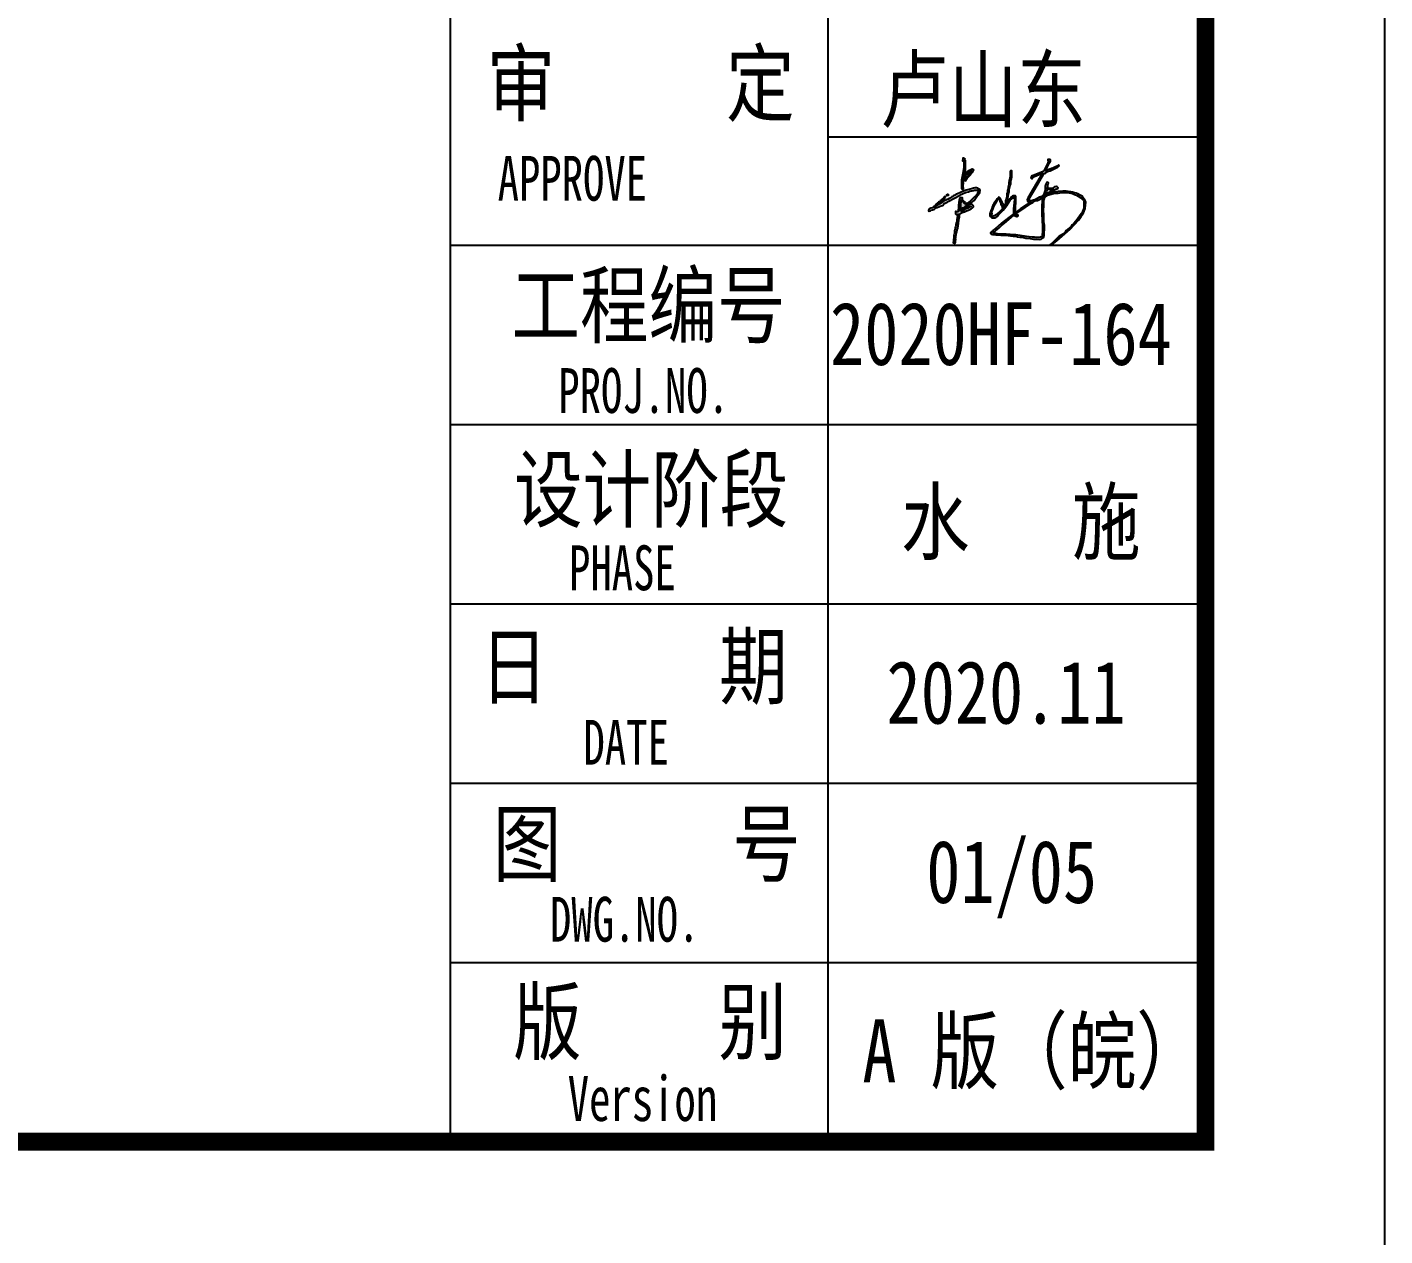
# Model space of a CAD drawing. Extents: x -191212 to 1245715665, y -234495 to 250873.
# Drawn here: x 205369 to 212938, y 162908 to 169649 of the extents above; entities that cross this region are included whole.
import ezdxf
from ezdxf.enums import TextEntityAlignment as Align

# ---------------------------------------------------------------- set-up
doc = ezdxf.new("R2010")
doc.units = 0
doc.header["$LTSCALE"] = 500
doc.linetypes.add('LENGSHUI', pattern=[22, 20, -1, 0, -1])
doc.layers.get('0').update_dxf_attribs({"linetype": 'CONTINUOUS'})
for name, color, linetype in [('00签名', 7, 'LENGSHUI'), ('PUB_TITLE', 4, 'CONTINUOUS'), ('TWT_TITLE', 7, 'CONTINUOUS')]:
    doc.layers.add(name, color=color, linetype=linetype)
doc.styles.add('-黑体', font='simhei.ttf', dxfattribs={"width": 0.8})

# ---------------------------------------------------------------- blocks, each defined once
blk = doc.blocks.new('vdab')
at = {"layer": '00签名', "linetype": 'Continuous'}
h = blk.add_hatch(color=256, dxfattribs=at)
edge = h.paths.add_edge_path()
edge.add_arc((578891, -457829), 16.8, 162.8312, 244.1006, ccw=False)
edge.add_line((578875, -457824), (578875, -457790))
edge.add_line((578875, -457790), (578875, -457768))
edge.add_line((578875, -457768), (578875, -457738))
edge.add_line((578875, -457738), (578889, -457661))
edge.add_line((578889, -457661), (578901, -457599))
edge.add_line((578901, -457599), (578902, -457525))
edge.add_line((578902, -457525), (578898, -457521))
edge.add_line((578898, -457521), (578895, -457529))
edge.add_line((578895, -457529), (578887, -457528))
edge.add_line((578887, -457528), (578888, -457493))
edge.add_arc((578893, -457508), 15.6, 4.5342, 106.7375, ccw=False)
edge.add_line((578908, -457507), (578911, -457527))
edge.add_line((578911, -457527), (578910, -457607))
edge.add_line((578910, -457607), (578910, -457624))
edge.add_line((578910, -457624), (578902, -457660))
edge.add_line((578902, -457660), (578892, -457700))
edge.add_line((578892, -457700), (578892, -457702))
edge.add_line((578892, -457702), (578901, -457703))
edge.add_line((578901, -457703), (578909, -457683))
edge.add_line((578909, -457683), (578916, -457665))
edge.add_line((578916, -457665), (578926, -457653))
edge.add_line((578926, -457653), (578959, -457628))
edge.add_line((578959, -457628), (578991, -457616))
edge.add_line((578991, -457616), (579003, -457622))
edge.add_line((579003, -457622), (578991, -457655))
edge.add_line((578991, -457655), (578965, -457688))
edge.add_line((578965, -457688), (578932, -457723))
edge.add_line((578932, -457723), (578910, -457751))
edge.add_arc((578912, -457740), 11.1, 172.3577, 258.2977, ccw=False)
edge.add_line((578901, -457738), (578944, -457692))
edge.add_line((578944, -457692), (578953, -457677))
edge.add_line((578953, -457677), (578959, -457666))
edge.add_line((578959, -457666), (578963, -457657))
edge.add_line((578963, -457657), (578970, -457649))
edge.add_line((578970, -457649), (578978, -457643))
edge.add_line((578978, -457643), (578985, -457640))
edge.add_line((578985, -457640), (578984, -457638))
edge.add_line((578984, -457638), (578983, -457636))
edge.add_line((578983, -457636), (578979, -457635))
edge.add_line((578979, -457635), (578975, -457636))
edge.add_line((578975, -457636), (578971, -457638))
edge.add_line((578971, -457638), (578970, -457641))
edge.add_line((578970, -457641), (578967, -457644))
edge.add_line((578967, -457644), (578963, -457645))
edge.add_line((578963, -457645), (578957, -457645))
edge.add_line((578957, -457645), (578956, -457645))
edge.add_line((578956, -457645), (578956, -457648))
edge.add_line((578956, -457648), (578956, -457650))
edge.add_line((578956, -457650), (578954, -457652))
edge.add_line((578954, -457652), (578951, -457652))
edge.add_line((578951, -457652), (578948, -457652))
edge.add_line((578948, -457652), (578946, -457654))
edge.add_line((578946, -457654), (578943, -457659))
edge.add_line((578943, -457659), (578942, -457660))
edge.add_line((578942, -457660), (578940, -457662))
edge.add_line((578940, -457662), (578937, -457666))
edge.add_line((578937, -457666), (578934, -457668))
edge.add_line((578934, -457668), (578932, -457671))
edge.add_line((578932, -457671), (578930, -457673))
edge.add_line((578930, -457673), (578925, -457677))
edge.add_line((578925, -457677), (578923, -457679))
edge.add_line((578923, -457679), (578920, -457685))
edge.add_line((578920, -457685), (578918, -457687))
edge.add_line((578918, -457687), (578915, -457694))
edge.add_line((578915, -457694), (578913, -457701))
edge.add_line((578913, -457701), (578912, -457705))
edge.add_line((578912, -457705), (578911, -457709))
edge.add_line((578911, -457709), (578910, -457711))
edge.add_line((578910, -457711), (578888, -457712))
edge.add_line((578888, -457712), (578889, -457721))
edge.add_line((578889, -457721), (578889, -457730))
edge.add_line((578889, -457730), (578888, -457739))
edge.add_line((578888, -457739), (578888, -457744))
edge.add_line((578888, -457744), (578886, -457749))
edge.add_line((578886, -457749), (578885, -457753))
edge.add_line((578885, -457753), (578887, -457760))
edge.add_line((578887, -457760), (578887, -457764))
edge.add_line((578887, -457764), (578888, -457769))
edge.add_line((578888, -457769), (578888, -457772))
edge.add_line((578888, -457772), (578889, -457779))
edge.add_line((578889, -457779), (578888, -457785))
edge.add_line((578888, -457785), (578887, -457788))
edge.add_line((578887, -457788), (578885, -457793))
edge.add_line((578885, -457793), (578885, -457799))
edge.add_line((578885, -457799), (578885, -457805))
edge.add_line((578885, -457805), (578886, -457811))
edge.add_line((578886, -457811), (578887, -457819))
edge.add_line((578887, -457819), (578889, -457827))
edge.add_line((578889, -457827), (578889, -457835))
edge.add_line((578889, -457835), (578891, -457841))
edge.add_line((578891, -457841), (578889, -457844))
edge.add_line((578889, -457844), (578884, -457844))
for points in [[(579879, -458461), (579934, -458419), (580081, -458288), (580176, -458188), (580200, -458153), (580218, -458128), (580230, -458106), (580248, -458056), (580255, -458020), (580257, -457986), (580251, -457967), (580228, -457936), (580215, -457921), (580201, -457912), (580185, -457903), (580168, -457893), (580148, -457886), (580132, -457882), (580110, -457876), (580091, -457871), (580061, -457867), (580038, -457864), (580000, -457864), (579950, -457869), (579913, -457871), (579901, -457878), (579879, -457882), (579852, -457894), (579834, -457897), (579862, -457878), (579897, -457861), (579910, -457847), (579919, -457842), (579935, -457838), (579944, -457832), (579947, -457826), (579937, -457817), (579928, -457811), (579907, -457817), (579895, -457823), (579888, -457829), (579873, -457832), (579856, -457834), (579831, -457834), (579825, -457828), (579832, -457817), (579834, -457797), (579838, -457782), (579839, -457772), (579831, -457765), (579824, -457762), (579817, -457771), (579811, -457784), (579807, -457794), (579805, -457808), (579803, -457827), (579803, -457838), (579802, -457852), (579799, -457863), (579795, -457874), (579792, -457886), (579789, -457898), (579784, -457916), (579784, -457929), (579780, -457941), (579775, -457954), (579770, -457971), (579768, -458032), (579765, -458066), (579766, -458099), (579766, -458131), (579771, -458173), (579772, -458208), (579775, -458235), (579775, -458269), (579774, -458320), (579771, -458347), (579769, -458367), (579760, -458373), (579750, -458378), (579737, -458379), (579711, -458379), (579686, -458378), (579657, -458378), (579625, -458374), (579596, -458370), (579478, -458349), (579447, -458349), (579412, -458347), (579367, -458344), (579321, -458342), (579272, -458339), (579243, -458333), (579225, -458331), (579253, -458301), (579287, -458276), (579318, -458245), (579349, -458219), (579451, -458134), (579500, -458103), (579579, -458045), (579653, -457996), (579671, -457986), (579692, -457973), (579719, -457966), (579755, -457950), (579770, -457938), (579778, -457933), (579784, -457930), (579784, -457916), (579813, -457898), (579830, -457885), (579863, -457866), (579882, -457854), (579890, -457847), (579895, -457844), (579885, -457843), (579875, -457846), (579863, -457847), (579841, -457843), (579828, -457843), (579823, -457856), (579820, -457872), (579816, -457883), (579811, -457896), (579807, -457902), (579774, -457917), (579765, -457922), (579754, -457927), (579742, -457932), (579722, -457942), (579703, -457951), (579688, -457959), (579672, -457964), (579661, -457969), (579646, -457970), (579633, -457967), (579622, -457964), (579621, -457960), (579633, -457933), (579688, -457840), (579786, -457675), (579797, -457666), (579806, -457662), (579811, -457654), (579830, -457645), (579858, -457635), (579918, -457607), (579939, -457598), (579953, -457589), (579961, -457580), (579955, -457574), (579951, -457575), (579946, -457580), (579938, -457586), (579919, -457591), (579904, -457599), (579890, -457607), (579875, -457612), (579855, -457618), (579844, -457622), (579829, -457627), (579816, -457631), (579808, -457633), (579803, -457634), (579831, -457588), (579843, -457562), (579852, -457545), (579859, -457540), (579863, -457528), (579863, -457515), (579859, -457509), (579832, -457511), (579833, -457520), (579837, -457525), (579838, -457531), (579836, -457538), (579833, -457544), (579832, -457549), (579804, -457607), (579795, -457621), (579788, -457637), (579783, -457646), (579669, -457687), (579659, -457693), (579653, -457696), (579648, -457707), (579643, -457715), (579648, -457719), (579652, -457722), (579658, -457724), (579663, -457721), (579661, -457714), (579665, -457709), (579775, -457664), (579609, -457943), (579604, -457959), (579605, -457966), (579605, -457971), (579606, -457976), (579611, -457979), (579618, -457982), (579627, -457983), (579638, -457984), (579645, -457985), (579646, -457988), (579602, -458014), (579529, -458060), (579397, -458156), (579317, -458220), (579251, -458279), (579238, -458288), (579229, -458300), (579219, -458310), (579203, -458322), (579194, -458329), (579197, -458338), (579200, -458344), (579215, -458346), (579253, -458349), (579311, -458353), (579360, -458355), (579392, -458358), (579417, -458361), (579448, -458364), (579479, -458366), (579496, -458371), (579522, -458376), (579552, -458378), (579587, -458386), (579635, -458391), (579673, -458397), (579712, -458400), (579736, -458404), (579760, -458397), (579781, -458385), (579788, -458373), (579794, -458353), (579794, -458331), (579795, -458286), (579795, -458248), (579794, -458226), (579789, -458197), (579788, -458170), (579788, -458142), (579788, -458126), (579784, -458075), (579787, -458032), (579789, -457968), (579796, -457945), (579799, -457927), (579829, -457909), (579872, -457898), (579897, -457890), (579924, -457886), (579950, -457884), (579986, -457879), (580020, -457878), (580051, -457880), (580089, -457887), (580107, -457889), (580129, -457900), (580154, -457908), (580170, -457918), (580202, -457936), (580218, -457954), (580230, -457965), (580233, -457978), (580236, -457997), (580236, -458019), (580236, -458032), (580233, -458052), (580227, -458070), (580221, -458089), (580208, -458114), (580194, -458133), (580162, -458180), (580124, -458224), (580106, -458240), (580092, -458258), (580058, -458288), (580039, -458304), (580025, -458320), (579999, -458344), (579957, -458368), (579885, -458440), (579856, -458461)], [(579416, -457635), (579413, -457639), (579413, -457645), (579414, -457652), (579415, -457659), (579415, -457667), (579415, -457673), (579415, -457680), (579414, -457691), (579412, -457702), (579411, -457710), (579410, -457716), (579408, -457724), (579407, -457732), (579404, -457744), (579401, -457754), (579399, -457763), (579398, -457772), (579398, -457782), (579398, -457791), (579396, -457800), (579394, -457809), (579392, -457820), (579391, -457826), (579390, -457833), (579388, -457844), (579385, -457853), (579384, -457860), (579384, -457868), (579382, -457876), (579378, -457894), (579376, -457905), (579376, -457914), (579375, -457924), (579372, -457938), (579370, -457952), (579363, -457967), (579363, -457982), (579362, -457995), (579358, -458009), (579352, -458022), (579352, -458030), (579347, -458036), (579342, -458027), (579338, -458017), (579332, -458004), (579323, -457988), (579318, -457975), (579310, -457958), (579299, -457941), (579294, -457933), (579291, -457931), (579283, -457934), (579275, -457941), (579265, -457950), (579256, -457963), (579247, -457976), (579241, -457987), (579233, -458001), (579227, -458011), (579221, -458024), (579214, -458041), (579209, -458056), (579203, -458070), (579197, -458083), (579195, -458092), (579191, -458104), (579188, -458113), (579188, -458122), (579185, -458135), (579189, -458147), (579203, -458153), (579208, -458160), (579221, -458162), (579232, -458162), (579241, -458160), (579253, -458157), (579270, -458145), (579283, -458129), (579311, -458103), (579335, -458074), (579352, -458058), (579377, -458024), (579386, -458006), (579395, -457992), (579415, -457965), (579433, -457949), (579445, -457937), (579460, -457932), (579462, -457938), (579462, -457952), (579462, -457968), (579459, -457986), (579458, -458003), (579456, -458020), (579454, -458039), (579451, -458054), (579451, -458066), (579451, -458082), (579450, -458103), (579450, -458116), (579450, -458122), (579451, -458127), (579460, -458135), (579466, -458140), (579477, -458143), (579486, -458146), (579488, -458146), (579490, -458146), (579486, -458141), (579490, -458141), (579499, -458141), (579504, -458140), (579504, -458131), (579495, -458131), (579488, -458131), (579480, -458128), (579475, -458116), (579472, -458106), (579472, -458097), (579472, -458085), (579474, -458074), (579474, -458053), (579474, -458040), (579474, -458030), (579477, -457998), (579477, -457983), (579478, -457951), (579478, -457940), (579475, -457923), (579472, -457916), (579466, -457915), (579462, -457915), (579453, -457915), (579446, -457916), (579439, -457921), (579434, -457926), (579430, -457928), (579419, -457939), (579416, -457944), (579413, -457947), (579406, -457957), (579398, -457967), (579398, -457969), (579392, -457977), (579386, -457986), (579381, -457992), (579377, -457997), (579371, -458004), (579366, -458011), (579363, -458024), (579358, -458033), (579347, -458047), (579339, -458054), (579330, -458060), (579322, -458068), (579309, -458078), (579303, -458086), (579289, -458098), (579268, -458117), (579257, -458128), (579247, -458133), (579235, -458140), (579229, -458143), (579222, -458145), (579217, -458145), (579214, -458137), (579209, -458133), (579206, -458128), (579205, -458123), (579206, -458116), (579211, -458115), (579210, -458101), (579209, -458093), (579210, -458085), (579215, -458076), (579218, -458069), (579222, -458057), (579228, -458046), (579232, -458038), (579234, -458029), (579241, -458017), (579247, -458004), (579253, -457994), (579259, -457993), (579263, -457979), (579268, -457968), (579276, -457961), (579288, -457953), (579294, -457955), (579297, -457961), (579297, -457970), (579298, -457979), (579301, -457988), (579306, -457995), (579311, -458001), (579311, -458011), (579313, -458020), (579317, -458024), (579319, -458030), (579323, -458039), (579324, -458048), (579330, -458050), (579334, -458050), (579341, -458052), (579347, -458047), (579357, -458034), (579363, -458024), (579364, -458019), (579366, -458011), (579371, -458004), (579377, -457997), (579373, -457989), (579376, -457982), (579377, -457980), (579382, -457961), (579386, -457953), (579387, -457944), (579389, -457935), (579390, -457927), (579392, -457915), (579395, -457902), (579395, -457894), (579398, -457882), (579401, -457874), (579402, -457862), (579403, -457844), (579406, -457826), (579410, -457815), (579415, -457801), (579419, -457780), (579420, -457760), (579421, -457749), (579425, -457739), (579428, -457723), (579432, -457705), (579431, -457678), (579433, -457659), (579433, -457643), (579433, -457636)], [(578695, -457929), (578692, -457925), (578681, -457924), (578677, -457925), (578675, -457932), (578669, -457941), (578665, -457948), (578654, -457954), (578648, -457959), (578639, -457966), (578633, -457973), (578628, -457977), (578620, -457984), (578614, -457988), (578603, -457998), (578606, -457995), (578598, -458004), (578589, -458010), (578582, -458016), (578578, -458022), (578572, -458026), (578565, -458034), (578560, -458038), (578553, -458042), (578544, -458048), (578529, -458053), (578520, -458057), (578514, -458060), (578508, -458066), (578505, -458069), (578504, -458075), (578504, -458081), (578512, -458085), (578525, -458081), (578534, -458074), (578548, -458070), (578570, -458065), (578577, -458057), (578589, -458050), (578601, -458046), (578619, -458038), (578633, -458030), (578662, -458022), (578673, -458010), (578690, -457996), (578718, -457984), (578729, -457976), (578743, -457967), (578769, -457952), (578784, -457946), (578807, -457934), (578833, -457920), (578848, -457913), (578857, -457907), (578868, -457901), (578889, -457891), (578917, -457880), (578949, -457871), (578963, -457865), (578980, -457861), (578990, -457859), (579003, -457856), (579015, -457854), (579029, -457854), (579049, -457854), (579059, -457856), (579060, -457865), (579057, -457875), (579051, -457886), (579044, -457897), (579035, -457908), (579029, -457916), (579021, -457924), (579011, -457931), (579004, -457939), (578990, -457951), (578986, -457955), (578979, -457963), (578973, -457969), (578966, -457975), (578954, -457985), (578946, -457994), (578938, -458005), (578925, -458001), (578920, -457996), (578915, -457991), (578907, -457983), (578897, -457974), (578889, -457967), (578881, -457959), (578883, -457950), (578881, -457939), (578871, -457938), (578860, -457938), (578852, -457940), (578848, -457948), (578847, -457952), (578845, -457963), (578843, -457975), (578842, -457981), (578841, -457988), (578841, -457996), (578841, -458005), (578839, -458013), (578838, -458024), (578838, -458031), (578838, -458039), (578838, -458047), (578836, -458059), (578834, -458068), (578834, -458091), (578831, -458095), (578826, -458095), (578814, -458095), (578808, -458092), (578805, -458092), (578802, -458098), (578802, -458104), (578804, -458111), (578805, -458118), (578810, -458123), (578818, -458125), (578823, -458126), (578833, -458121), (578827, -458146), (578824, -458156), (578824, -458166), (578819, -458178), (578818, -458193), (578817, -458202), (578812, -458215), (578810, -458223), (578808, -458235), (578808, -458247), (578804, -458260), (578801, -458274), (578797, -458293), (578793, -458303), (578793, -458318), (578793, -458331), (578790, -458345), (578787, -458355), (578785, -458365), (578784, -458382), (578781, -458401), (578781, -458410), (578780, -458423), (578779, -458435), (578779, -458439), (578785, -458441), (578790, -458442), (578794, -458442), (578801, -458442), (578804, -458436), (578803, -458432), (578803, -458424), (578804, -458413), (578808, -458402), (578805, -458389), (578808, -458377), (578812, -458348), (578812, -458333), (578817, -458320), (578821, -458294), (578829, -458275), (578830, -458265), (578834, -458254), (578835, -458240), (578837, -458228), (578839, -458208), (578841, -458193), (578841, -458183), (578848, -458150), (578849, -458133), (578852, -458122), (578855, -458117), (578862, -458109), (578871, -458106), (578890, -458099), (578903, -458094), (578927, -458084), (578947, -458076), (578962, -458069), (578979, -458061), (578991, -458054), (578997, -458047), (579005, -458037), (579005, -458031), (579000, -458022), (578992, -458016), (578988, -458012), (578977, -458009), (578970, -458009), (578964, -458009), (578953, -458012), (578946, -458020), (578944, -458023), (578942, -458025), (578948, -458029), (578953, -458031), (578958, -458034), (578967, -458034), (578971, -458031), (578974, -458031), (578976, -458032), (578977, -458035), (578969, -458039), (578965, -458041), (578960, -458043), (578951, -458047), (578942, -458052), (578937, -458054), (578929, -458057), (578922, -458060), (578916, -458062), (578906, -458070), (578898, -458075), (578894, -458078), (578887, -458081), (578881, -458084), (578876, -458086), (578871, -458088), (578873, -458085), (578879, -458081), (578885, -458076), (578888, -458073), (578904, -458062), (578911, -458056), (578920, -458050), (578927, -458044), (578937, -458035), (578940, -458029), (578932, -458019), (578925, -458015), (578918, -458010), (578909, -458005), (578901, -457998), (578895, -457991), (578888, -457984), (578880, -457977), (578876, -457972), (578868, -457964), (578866, -457964), (578866, -457972), (578864, -457981), (578863, -457992), (578861, -457999), (578861, -458011), (578861, -458023), (578860, -458033), (578858, -458044), (578857, -458054), (578855, -458063), (578854, -458069), (578853, -458072), (578857, -458077), (578857, -458081), (578857, -458084), (578863, -458074), (578876, -458058), (578883, -458051), (578895, -458050), (578911, -458038), (578915, -458032), (578921, -458026), (578925, -458020), (578927, -458017), (578942, -458030), (578965, -458006), (579013, -457969), (579020, -457956), (579026, -457946), (579034, -457933), (579047, -457919), (579061, -457904), (579068, -457890), (579074, -457878), (579076, -457870), (579078, -457853), (579075, -457845), (579066, -457840), (579052, -457833), (579048, -457830), (579038, -457828), (579018, -457828), (579004, -457830), (578994, -457833), (578967, -457843), (578955, -457845), (578936, -457849), (578924, -457854), (578906, -457860), (578883, -457867), (578874, -457871), (578866, -457876), (578852, -457883), (578833, -457891), (578825, -457894), (578815, -457897), (578807, -457900), (578795, -457909), (578783, -457916), (578774, -457922), (578763, -457928), (578751, -457935), (578739, -457940), (578721, -457954), (578712, -457958), (578702, -457962), (578679, -457971), (578667, -457982), (578658, -457987), (578650, -457992), (578645, -457995), (578631, -458003), (578620, -458008), (578608, -458016), (578597, -458024), (578589, -458028), (578576, -458036), (578566, -458042), (578609, -458009), (578630, -457991), (578639, -457984), (578650, -457976)], [(578707, -457911), (578707, -457907), (578707, -457902), (578710, -457900), (578715, -457897), (578719, -457897), (578723, -457901), (578724, -457904), (578724, -457908), (578722, -457912), (578717, -457913), (578714, -457913), (578709, -457915)]]:
    blk.add_hatch(color=256, dxfattribs=at).paths.add_polyline_path(points)
blk.add_lwpolyline([(573172, -388465), (581591, -388465), (581591, -468465), (573172, -468465)], close=True)
blk.add_lwpolyline([(578884, -457844, -0.370255), (578875, -457824), (578875, -457790), (578875, -457768), (578875, -457738), (578889, -457661), (578901, -457599), (578902, -457525), (578898, -457521), (578895, -457529), (578887, -457528), (578888, -457493, -0.478065), (578908, -457507), (578911, -457527), (578910, -457607), (578910, -457624), (578902, -457660), (578892, -457700), (578892, -457702), (578901, -457703), (578909, -457683), (578916, -457665), (578926, -457653), (578959, -457628), (578991, -457616), (579003, -457622), (578991, -457655), (578965, -457688), (578932, -457723), (578910, -457751, -0.393608), (578901, -457738), (578944, -457692), (578953, -457677), (578959, -457666), (578963, -457657), (578970, -457649), (578978, -457643), (578985, -457640), (578984, -457638), (578983, -457636), (578979, -457635), (578975, -457636), (578971, -457638), (578970, -457641), (578967, -457644), (578963, -457645), (578957, -457645), (578956, -457645), (578956, -457648), (578956, -457650), (578954, -457652), (578951, -457652), (578948, -457652), (578946, -457654), (578943, -457659), (578942, -457660), (578940, -457662), (578937, -457666), (578934, -457668), (578932, -457671), (578930, -457673), (578925, -457677), (578923, -457679), (578920, -457685), (578918, -457687), (578915, -457694), (578913, -457701), (578912, -457705), (578911, -457709), (578910, -457711), (578888, -457712), (578889, -457721), (578889, -457730), (578888, -457739), (578888, -457744), (578886, -457749), (578885, -457753), (578887, -457760), (578887, -457764), (578888, -457769), (578888, -457772), (578889, -457779), (578888, -457785), (578887, -457788), (578885, -457793), (578885, -457799), (578885, -457805), (578886, -457811), (578887, -457819), (578889, -457827), (578889, -457835), (578891, -457841), (578889, -457844)], format="xyb", close=True, dxfattribs=at)
blk.add_lwpolyline([(579879, -458461), (579934, -458419), (580081, -458288), (580176, -458188), (580200, -458153), (580218, -458128), (580230, -458106), (580248, -458056), (580255, -458020), (580257, -457986), (580251, -457967), (580228, -457936), (580215, -457921), (580201, -457912), (580185, -457903), (580168, -457893), (580148, -457886), (580132, -457882), (580110, -457876), (580091, -457871), (580061, -457867), (580038, -457864), (580000, -457864), (579950, -457869), (579913, -457871), (579901, -457878), (579879, -457882), (579852, -457894), (579834, -457897), (579862, -457878), (579897, -457861), (579910, -457847), (579919, -457842), (579935, -457838), (579944, -457832), (579947, -457826), (579937, -457817), (579928, -457811), (579907, -457817), (579895, -457823), (579888, -457829), (579873, -457832), (579856, -457834), (579831, -457834), (579825, -457828), (579832, -457817), (579834, -457797), (579838, -457782), (579839, -457772), (579831, -457765), (579824, -457762), (579817, -457771), (579811, -457784), (579807, -457794), (579805, -457808), (579803, -457827), (579803, -457838), (579802, -457852), (579799, -457863), (579795, -457874), (579792, -457886), (579789, -457898), (579784, -457916), (579784, -457929), (579780, -457941), (579775, -457954), (579770, -457971), (579768, -458032), (579765, -458066), (579766, -458099), (579766, -458131), (579771, -458173), (579772, -458208), (579775, -458235), (579775, -458269), (579774, -458320), (579771, -458347), (579769, -458367), (579760, -458373), (579750, -458378), (579737, -458379), (579711, -458379), (579686, -458378), (579657, -458378), (579625, -458374), (579596, -458370), (579478, -458349), (579447, -458349), (579412, -458347), (579367, -458344), (579321, -458342), (579272, -458339), (579243, -458333), (579225, -458331), (579253, -458301), (579287, -458276), (579318, -458245), (579349, -458219), (579451, -458134), (579500, -458103), (579579, -458045), (579653, -457996), (579671, -457986), (579692, -457973), (579719, -457966), (579755, -457950), (579770, -457938), (579778, -457933), (579784, -457930), (579784, -457916), (579813, -457898), (579830, -457885), (579863, -457866), (579882, -457854), (579890, -457847), (579895, -457844), (579885, -457843), (579875, -457846), (579863, -457847), (579841, -457843), (579828, -457843), (579823, -457856), (579820, -457872), (579816, -457883), (579811, -457896), (579807, -457902), (579774, -457917), (579765, -457922), (579754, -457927), (579742, -457932), (579722, -457942), (579703, -457951), (579688, -457959), (579672, -457964), (579661, -457969), (579646, -457970), (579633, -457967), (579622, -457964), (579621, -457960), (579633, -457933), (579688, -457840), (579786, -457675), (579797, -457666), (579806, -457662), (579811, -457654), (579830, -457645), (579858, -457635), (579918, -457607), (579939, -457598), (579953, -457589), (579961, -457580), (579955, -457574), (579951, -457575), (579946, -457580), (579938, -457586), (579919, -457591), (579904, -457599), (579890, -457607), (579875, -457612), (579855, -457618), (579844, -457622), (579829, -457627), (579816, -457631), (579808, -457633), (579803, -457634), (579831, -457588), (579843, -457562), (579852, -457545), (579859, -457540), (579863, -457528), (579863, -457515), (579859, -457509), (579832, -457511), (579833, -457520), (579837, -457525), (579838, -457531), (579836, -457538), (579833, -457544), (579832, -457549), (579804, -457607), (579795, -457621), (579788, -457637), (579783, -457646), (579669, -457687), (579659, -457693), (579653, -457696), (579648, -457707), (579643, -457715), (579648, -457719), (579652, -457722), (579658, -457724), (579663, -457721), (579661, -457714), (579665, -457709), (579775, -457664), (579609, -457943), (579604, -457959), (579605, -457966), (579605, -457971), (579606, -457976), (579611, -457979), (579618, -457982), (579627, -457983), (579638, -457984), (579645, -457985), (579646, -457988), (579602, -458014), (579529, -458060), (579397, -458156), (579317, -458220), (579251, -458279), (579238, -458288), (579229, -458300), (579219, -458310), (579203, -458322), (579194, -458329), (579197, -458338), (579200, -458344), (579215, -458346), (579253, -458349), (579311, -458353), (579360, -458355), (579392, -458358), (579417, -458361), (579448, -458364), (579479, -458366), (579496, -458371), (579522, -458376), (579552, -458378), (579587, -458386), (579635, -458391), (579673, -458397), (579712, -458400), (579736, -458404), (579760, -458397), (579781, -458385), (579788, -458373), (579794, -458353), (579794, -458331), (579795, -458286), (579795, -458248), (579794, -458226), (579789, -458197), (579788, -458170), (579788, -458142), (579788, -458126), (579784, -458075), (579787, -458032), (579789, -457968), (579796, -457945), (579799, -457927), (579829, -457909), (579872, -457898), (579897, -457890), (579924, -457886), (579950, -457884), (579986, -457879), (580020, -457878), (580051, -457880), (580089, -457887), (580107, -457889), (580129, -457900), (580154, -457908), (580170, -457918), (580202, -457936), (580218, -457954), (580230, -457965), (580233, -457978), (580236, -457997), (580236, -458019), (580236, -458032), (580233, -458052), (580227, -458070), (580221, -458089), (580208, -458114), (580194, -458133), (580162, -458180), (580124, -458224), (580106, -458240), (580092, -458258), (580058, -458288), (580039, -458304), (580025, -458320), (579999, -458344), (579957, -458368), (579885, -458440), (579856, -458461)], dxfattribs=at)
for points in [[(579416, -457635), (579413, -457639), (579413, -457645), (579414, -457652), (579415, -457659), (579415, -457667), (579415, -457673), (579415, -457680), (579414, -457691), (579412, -457702), (579411, -457710), (579410, -457716), (579408, -457724), (579407, -457732), (579404, -457744), (579401, -457754), (579399, -457763), (579398, -457772), (579398, -457782), (579398, -457791), (579396, -457800), (579394, -457809), (579392, -457820), (579391, -457826), (579390, -457833), (579388, -457844), (579385, -457853), (579384, -457860), (579384, -457868), (579382, -457876), (579378, -457894), (579376, -457905), (579376, -457914), (579375, -457924), (579372, -457938), (579370, -457952), (579363, -457967), (579363, -457982), (579362, -457995), (579358, -458009), (579352, -458022), (579352, -458030), (579347, -458036), (579342, -458027), (579338, -458017), (579332, -458004), (579323, -457988), (579318, -457975), (579310, -457958), (579299, -457941), (579294, -457933), (579291, -457931), (579283, -457934), (579275, -457941), (579265, -457950), (579256, -457963), (579247, -457976), (579241, -457987), (579233, -458001), (579227, -458011), (579221, -458024), (579214, -458041), (579209, -458056), (579203, -458070), (579197, -458083), (579195, -458092), (579191, -458104), (579188, -458113), (579188, -458122), (579185, -458135), (579189, -458147), (579203, -458153), (579208, -458160), (579221, -458162), (579232, -458162), (579241, -458160), (579253, -458157), (579270, -458145), (579283, -458129), (579311, -458103), (579335, -458074), (579352, -458058), (579377, -458024), (579386, -458006), (579395, -457992), (579415, -457965), (579433, -457949), (579445, -457937), (579460, -457932), (579462, -457938), (579462, -457952), (579462, -457968), (579459, -457986), (579458, -458003), (579456, -458020), (579454, -458039), (579451, -458054), (579451, -458066), (579451, -458082), (579450, -458103), (579450, -458116), (579450, -458122), (579451, -458127), (579460, -458135), (579466, -458140), (579477, -458143), (579486, -458146), (579488, -458146), (579490, -458146), (579486, -458141), (579490, -458141), (579499, -458141), (579504, -458140), (579504, -458140), (579504, -458131), (579495, -458131), (579488, -458131), (579480, -458128), (579475, -458116), (579472, -458106), (579472, -458097), (579472, -458085), (579474, -458074), (579474, -458053), (579474, -458040), (579474, -458030), (579477, -457998), (579477, -457983), (579478, -457951), (579478, -457940), (579475, -457923), (579472, -457916), (579466, -457915), (579462, -457915), (579453, -457915), (579446, -457916), (579439, -457921), (579434, -457926), (579430, -457928), (579419, -457939), (579416, -457944), (579413, -457947), (579406, -457957), (579398, -457967), (579398, -457969), (579392, -457977), (579386, -457986), (579381, -457992), (579377, -457997), (579371, -458004), (579366, -458011), (579363, -458024), (579358, -458033), (579347, -458047), (579339, -458054), (579330, -458060), (579322, -458068), (579309, -458078), (579303, -458086), (579289, -458098), (579268, -458117), (579257, -458128), (579247, -458133), (579235, -458140), (579229, -458143), (579222, -458145), (579217, -458145), (579214, -458137), (579209, -458133), (579206, -458128), (579205, -458123), (579206, -458116), (579211, -458115), (579210, -458101), (579209, -458093), (579210, -458085), (579215, -458076), (579218, -458069), (579222, -458057), (579228, -458046), (579232, -458038), (579234, -458029), (579241, -458017), (579247, -458004), (579253, -457994), (579259, -457993), (579263, -457979), (579268, -457968), (579276, -457961), (579288, -457953), (579294, -457955), (579297, -457961), (579297, -457970), (579298, -457979), (579301, -457988), (579306, -457995), (579311, -458001), (579311, -458011), (579313, -458020), (579317, -458024), (579319, -458030), (579323, -458039), (579324, -458048), (579330, -458050), (579334, -458050), (579341, -458052), (579347, -458047), (579357, -458034), (579363, -458024), (579364, -458019), (579366, -458011), (579371, -458004), (579377, -457997), (579373, -457989), (579376, -457982), (579377, -457980), (579382, -457961), (579386, -457953), (579387, -457944), (579389, -457935), (579390, -457927), (579392, -457915), (579395, -457902), (579395, -457894), (579398, -457882), (579401, -457874), (579402, -457862), (579403, -457844), (579406, -457826), (579410, -457815), (579415, -457801), (579419, -457780), (579420, -457760), (579421, -457749), (579425, -457739), (579428, -457723), (579432, -457705), (579431, -457678), (579433, -457659), (579433, -457643), (579433, -457636)], [(578695, -457929), (578692, -457925), (578681, -457924), (578677, -457925), (578675, -457932), (578669, -457941), (578665, -457948), (578654, -457954), (578648, -457959), (578639, -457966), (578633, -457973), (578628, -457977), (578620, -457984), (578614, -457988), (578603, -457998), (578606, -457995), (578598, -458004), (578589, -458010), (578582, -458016), (578578, -458022), (578572, -458026), (578565, -458034), (578560, -458038), (578553, -458042), (578544, -458048), (578529, -458053), (578520, -458057), (578514, -458060), (578508, -458066), (578505, -458069), (578504, -458075), (578504, -458081), (578512, -458085), (578525, -458081), (578534, -458074), (578548, -458070), (578570, -458065), (578577, -458057), (578589, -458050), (578601, -458046), (578619, -458038), (578633, -458030), (578662, -458022), (578673, -458010), (578690, -457996), (578718, -457984), (578729, -457976), (578743, -457967), (578769, -457952), (578784, -457946), (578807, -457934), (578833, -457920), (578848, -457913), (578857, -457907), (578868, -457901), (578889, -457891), (578917, -457880), (578949, -457871), (578963, -457865), (578980, -457861), (578990, -457859), (579003, -457856), (579015, -457854), (579029, -457854), (579049, -457854), (579059, -457856), (579060, -457865), (579057, -457875), (579051, -457886), (579044, -457897), (579035, -457908), (579029, -457916), (579021, -457924), (579011, -457931), (579004, -457939), (578990, -457951), (578986, -457955), (578979, -457963), (578973, -457969), (578966, -457975), (578954, -457985), (578946, -457994), (578938, -458005), (578925, -458001), (578920, -457996), (578915, -457991), (578907, -457983), (578897, -457974), (578889, -457967), (578881, -457959), (578883, -457950), (578881, -457939), (578871, -457938), (578860, -457938), (578852, -457940), (578848, -457948), (578847, -457952), (578845, -457963), (578843, -457975), (578842, -457981), (578841, -457988), (578841, -457996), (578841, -458005), (578839, -458013), (578838, -458024), (578838, -458031), (578838, -458039), (578838, -458047), (578836, -458059), (578834, -458068), (578834, -458091), (578831, -458095), (578826, -458095), (578814, -458095), (578808, -458092), (578805, -458092), (578802, -458098), (578802, -458104), (578804, -458111), (578805, -458118), (578810, -458123), (578818, -458125), (578823, -458126), (578833, -458121), (578827, -458146), (578824, -458156), (578824, -458166), (578819, -458178), (578818, -458193), (578817, -458202), (578812, -458215), (578810, -458223), (578808, -458235), (578808, -458247), (578804, -458260), (578801, -458274), (578797, -458293), (578793, -458303), (578793, -458318), (578793, -458331), (578790, -458345), (578787, -458355), (578785, -458365), (578784, -458382), (578781, -458401), (578781, -458410), (578780, -458423), (578779, -458435), (578779, -458439), (578785, -458441), (578790, -458442), (578794, -458442), (578801, -458442), (578804, -458436), (578803, -458432), (578803, -458424), (578804, -458413), (578808, -458402), (578805, -458389), (578808, -458377), (578812, -458348), (578812, -458333), (578817, -458320), (578821, -458294), (578829, -458275), (578830, -458265), (578834, -458254), (578835, -458240), (578837, -458228), (578839, -458208), (578841, -458193), (578841, -458183), (578848, -458150), (578849, -458133), (578852, -458122), (578855, -458117), (578862, -458109), (578871, -458106), (578890, -458099), (578903, -458094), (578927, -458084), (578947, -458076), (578962, -458069), (578979, -458061), (578991, -458054), (578997, -458047), (579005, -458037), (579005, -458031), (579000, -458022), (578992, -458016), (578988, -458012), (578977, -458009), (578970, -458009), (578964, -458009), (578953, -458012), (578946, -458020), (578944, -458023), (578942, -458025), (578948, -458029), (578953, -458031), (578958, -458034), (578967, -458034), (578971, -458031), (578974, -458031), (578976, -458032), (578977, -458035), (578969, -458039), (578965, -458041), (578960, -458043), (578951, -458047), (578942, -458052), (578937, -458054), (578929, -458057), (578922, -458060), (578916, -458062), (578906, -458070), (578898, -458075), (578894, -458078), (578887, -458081), (578881, -458084), (578876, -458086), (578871, -458088), (578873, -458085), (578879, -458081), (578885, -458076), (578888, -458073), (578904, -458062), (578911, -458056), (578920, -458050), (578927, -458044), (578937, -458035), (578940, -458029), (578932, -458019), (578925, -458015), (578918, -458010), (578909, -458005), (578901, -457998), (578895, -457991), (578888, -457984), (578880, -457977), (578876, -457972), (578868, -457964), (578866, -457964), (578866, -457972), (578864, -457981), (578863, -457992), (578861, -457999), (578861, -458011), (578861, -458023), (578860, -458033), (578858, -458044), (578857, -458054), (578855, -458063), (578854, -458069), (578853, -458072), (578857, -458077), (578857, -458081), (578857, -458084), (578863, -458074), (578876, -458058), (578883, -458051), (578895, -458050), (578911, -458038), (578915, -458032), (578921, -458026), (578925, -458020), (578927, -458017), (578942, -458030), (578965, -458006), (579013, -457969), (579020, -457956), (579026, -457946), (579034, -457933), (579047, -457919), (579061, -457904), (579068, -457890), (579074, -457878), (579076, -457870), (579078, -457853), (579075, -457845), (579066, -457840), (579052, -457833), (579048, -457830), (579038, -457828), (579018, -457828), (579004, -457830), (578994, -457833), (578967, -457843), (578955, -457845), (578936, -457849), (578924, -457854), (578906, -457860), (578883, -457867), (578874, -457871), (578866, -457876), (578852, -457883), (578833, -457891), (578825, -457894), (578815, -457897), (578807, -457900), (578795, -457909), (578783, -457916), (578774, -457922), (578763, -457928), (578751, -457935), (578739, -457940), (578721, -457954), (578712, -457958), (578702, -457962), (578679, -457971), (578667, -457982), (578658, -457987), (578650, -457992), (578645, -457995), (578631, -458003), (578620, -458008), (578608, -458016), (578597, -458024), (578589, -458028), (578576, -458036), (578566, -458042), (578609, -458009), (578630, -457991), (578639, -457984), (578650, -457976)], [(578707, -457911), (578707, -457907), (578707, -457902), (578710, -457900), (578715, -457897), (578719, -457897), (578723, -457901), (578724, -457904), (578724, -457908), (578722, -457912), (578717, -457913), (578714, -457913), (578709, -457915)]]:
    blk.add_lwpolyline(points, close=True, dxfattribs=at)
at = {"layer": 'PUB_TITLE'}
for p, q in [((577382, -442897), (577382, -468465)), ((577382, -457257), (581591, -457257)), ((573172, -458465), (581591, -458465)), ((573172, -460465), (581591, -460465)), ((573172, -462465), (581591, -462465)), ((573172, -464465), (581591, -464465)), ((573172, -466465), (581591, -466465)), ((573172, -468465), (581591, -468465))]:
    blk.add_line(p, q, dxfattribs=at)
at = {"style": '-黑体'}
for s, height, width, p in [('审     定', 700, 0.8, (573577, -457012)), ('APPROVE', 500, 0.7, (573699, -457970)), ('2020HF-164', 700, 0.8, (577405, -459802, 0)), ('水   施', 700, 0.8, (578197, -461901)), ('2020.11', 700, 0.8, (578035, -463802, 0)), ('A 版（皖）', 700, 0.8, (577765, -467802, 0))]:
    blk.add_text(s, height=height, dxfattribs=dict(at, width=width)).set_placement(p)
for s, height, width, p in [('卢山东', 700, 0.8, (577966, -456729, 0)), ('工程编号', 700, 0.8, (573853, -459135)), ('PROJ.NO.', 500, 0.7, (574375, -460087)), ('设计阶段', 700, 0.8, (573883, -461189)), ('PHASE', 500, 0.7, (574495, -462064)), ('日     期', 700, 0.8, (573500, -463163, 0)), ('DATE', 500, 0.7, (574656, -464010, 0)), ('DWG.NO.', 500, 0.7, (574282, -465984)), ('Version', 500, 0.7, (574480, -467984, 0))]:
    blk.add_text(s, height=height, dxfattribs=dict(at, width=width)).set_placement(p, align=Align.MIDDLE_LEFT)
at = {"style": '-黑体', "width": 0.8}
for s, p in [('图     号', (575362, -465142)), ('版    别', (575398, -467127, 0))]:
    blk.add_text(s, height=700, dxfattribs=at).set_placement(p, align=Align.MIDDLE_CENTER)

msp = doc.modelspace()

# ---------------------------------------------------------------- linework, layer by layer
at = {"layer": 'TWT_TITLE', "color": 4}
msp.add_lwpolyline([(153538.4, 162433.3), (212938.4, 162433.3), (212938.4, 204433.3), (153538.4, 204433.3)], close=True, dxfattribs=at)
at = {"layer": 'TWT_TITLE', "color": 4, "const_width": 100}
msp.add_lwpolyline([(156038.4, 163433.3), (211938.4, 163433.3), (211938.4, 203433.3), (156038.4, 203433.3)], close=True, dxfattribs=at)

# ---------------------------------------------------------------- block references
at = {"xscale": 0.5, "yscale": 0.5, "zscale": 0.5}
msp.add_blockref('vdab', (-78857.1, 397665.9), dxfattribs=at)

# ---------------------------------------------------------------- texts
at = {"style": '-黑体', "width": 0.8}
msp.add_text('01/05', height=350, dxfattribs=at).set_placement((210381.9, 164764.7, -0.1))

doc.saveas('drawing.dxf')
